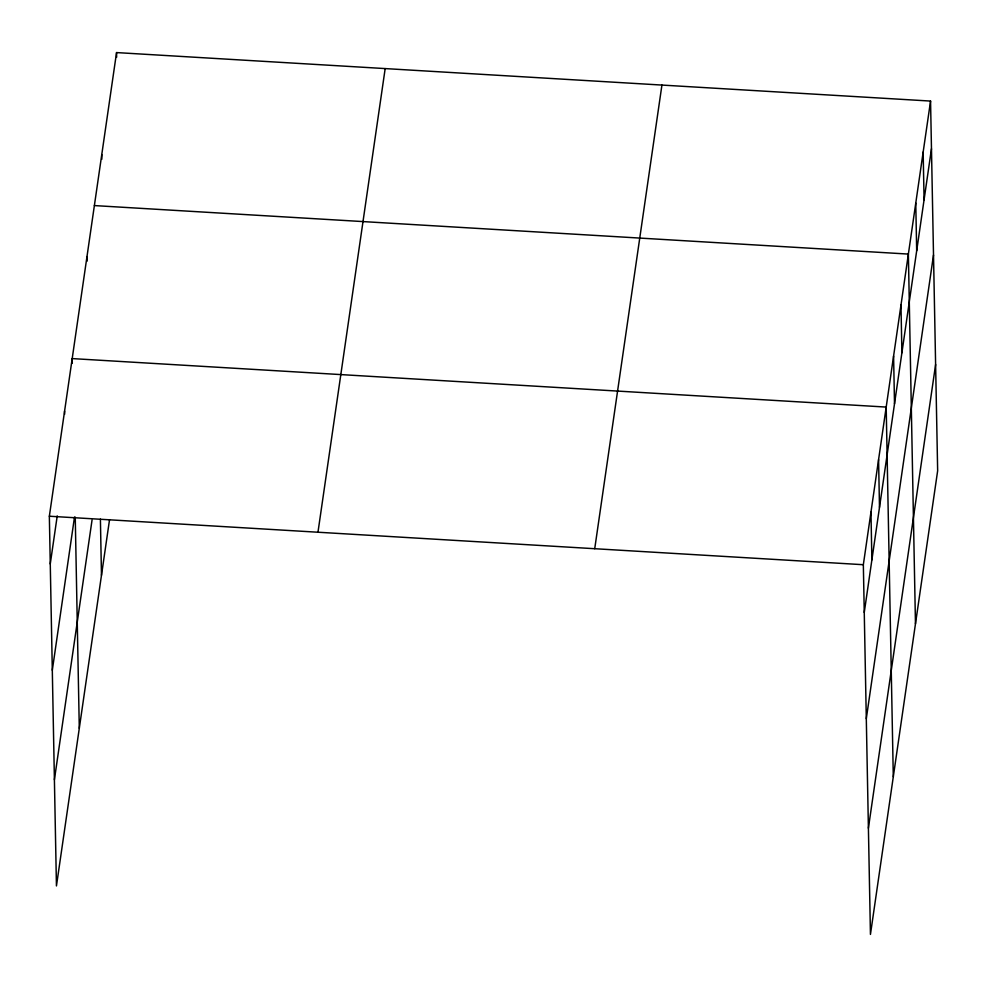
<?xml version="1.0" encoding="UTF-8"?>
<svg xmlns="http://www.w3.org/2000/svg" width="987" height="987" viewBox="0 0 987 987"><rect width="100%" height="100%" fill="white"/><g stroke="black" fill="none" stroke-linecap="round" stroke-linejoin="round"><path stroke-width="1.48" d="M109.52 519.791L56.444 885.931L49.35 516.226L116.552 52.582L930.556 101.069L937.65 470.774L870.448 934.418L863.341 564.712L930.556 101.069M50.263 563.935L57.234 515.893M52.311 670.198L74.506 517.065M54.408 779.668L92.05 520.038M317.974 532.227L385.177 68.584M594.729 548.71L661.932 85.067M864.267 612.421L931.469 148.778M866.302 718.684L933.505 255.041M868.4 828.155L935.614 364.524M94.382 205.58L908.373 254.078L915.467 623.784M49.35 516.226L863.341 564.712M923.153 152.072L924.079 199.781M915.763 203.075L916.676 250.784M900.983 305.069L901.896 352.778M893.593 356.073L894.506 403.782M893.297 776.781L886.19 407.076L72.199 358.589L72.285 363.204M878.578 459.621L879.491 507.33M870.966 512.167L871.879 559.876M116.552 52.582L116.651 57.197M101.772 154.589L101.858 159.203M100.403 519.125L101.476 575.285M86.979 256.583L87.078 261.197M75.246 517.114L79.293 728.295M64.587 411.135L64.648 414.207"/></g></svg>
